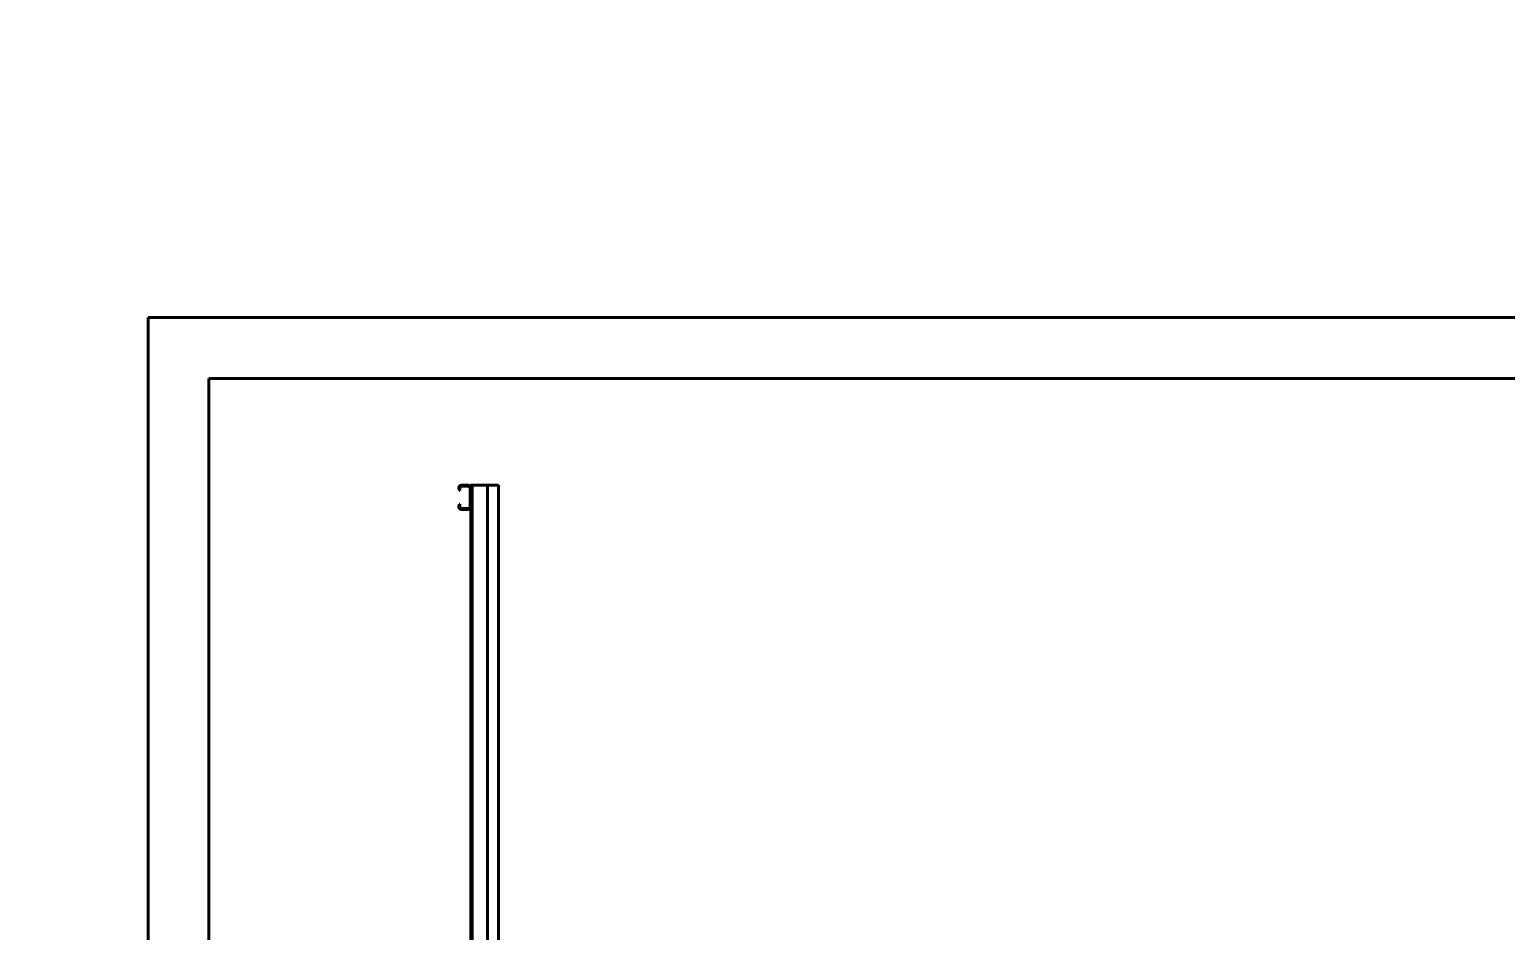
# Model space of a CAD drawing. Header units: millimetres. Extents: x 0 to 1680, y 0 to 594.
# Drawn here: x 220.8 to 311.7, y 538.5 to 594 of the extents above; entities that cross this region are included whole.
import ezdxf

# ---------------------------------------------------------------- set-up
doc = ezdxf.new("R2010")
doc.units = ezdxf.units.MM
doc.linetypes.add('K5LT_BASIC', pattern=[0])
doc.layers.add('Системный слой', color=7, linetype='Continuous')

# ---------------------------------------------------------------- blocks, each defined once
blk = doc.blocks.new('U814')
at = {"layer": 'Системный слой', "color": 5, "linetype": 'K5LT_BASIC', "lineweight": 60, "true_color": 0x0000ff}
for p, q in [((247.213, 565.782), (247.228, 565.613)), ((247.228, 565.613), (247.285, 565.613)), ((247.27, 565.784), (247.285, 565.613)), ((247.382, 565.95), (247.795, 565.95)), ((247.382, 565.894), (247.795, 565.894)), ((247.907, 565.782), (247.907, 564.619)), ((247.963, 565.782), (247.963, 564.619)), ((247.213, 564.619), (247.228, 564.788)), ((247.285, 564.788), (247.228, 564.788)), ((247.27, 564.617), (247.285, 564.788)), ((247.795, 564.507), (247.382, 564.507)), ((247.795, 564.45), (247.382, 564.45))]:
    blk.add_line(p, q, dxfattribs=at)
for centre, radius, start, end in [((247.382, 565.782), 0.169, 90, 180), ((247.382, 565.782), 0.113, 90, 178.8753), ((247.795, 565.782), 0.169, 0, 90), ((247.795, 565.782), 0.113, 0, 90), ((247.382, 564.619), 0.169, 180, 270), ((247.382, 564.619), 0.113, 181.1247, 270), ((247.795, 564.619), 0.112, 270, 0), ((247.795, 564.619), 0.169, 270, 0)]:
    blk.add_arc(centre, radius, start, end, dxfattribs=at)

msp = doc.modelspace()

# ---------------------------------------------------------------- linework, layer by layer
at = {"layer": 'Системный слой', "color": 5, "linetype": 'K5LT_BASIC', "lineweight": 60, "true_color": 0x0000ff}
for p, q in [((228.0884, 576.26284), (228.0884, 381.97534)), ((228.0884, 576.26284), (367.9634, 576.26284)), ((231.8384, 572.51284), (364.2134, 572.51284)), ((231.8384, 385.72534), (231.8384, 572.51284)), ((247.9634, 389.93578), (247.9634, 565.95034)), ((247.9634, 565.95034), (249.6509, 565.95034)), ((248.0384, 565.95034), (248.0384, 389.93578)), ((248.9759, 390.02559), (248.9759, 565.95034)), ((249.6509, 390.02559), (249.6509, 565.95034))]:
    msp.add_line(p, q, dxfattribs=at)

# ---------------------------------------------------------------- block references
at = {"layer": 'Системный слой'}
msp.add_blockref('U814', (0, 0), dxfattribs=at)

doc.saveas('drawing.dxf')
